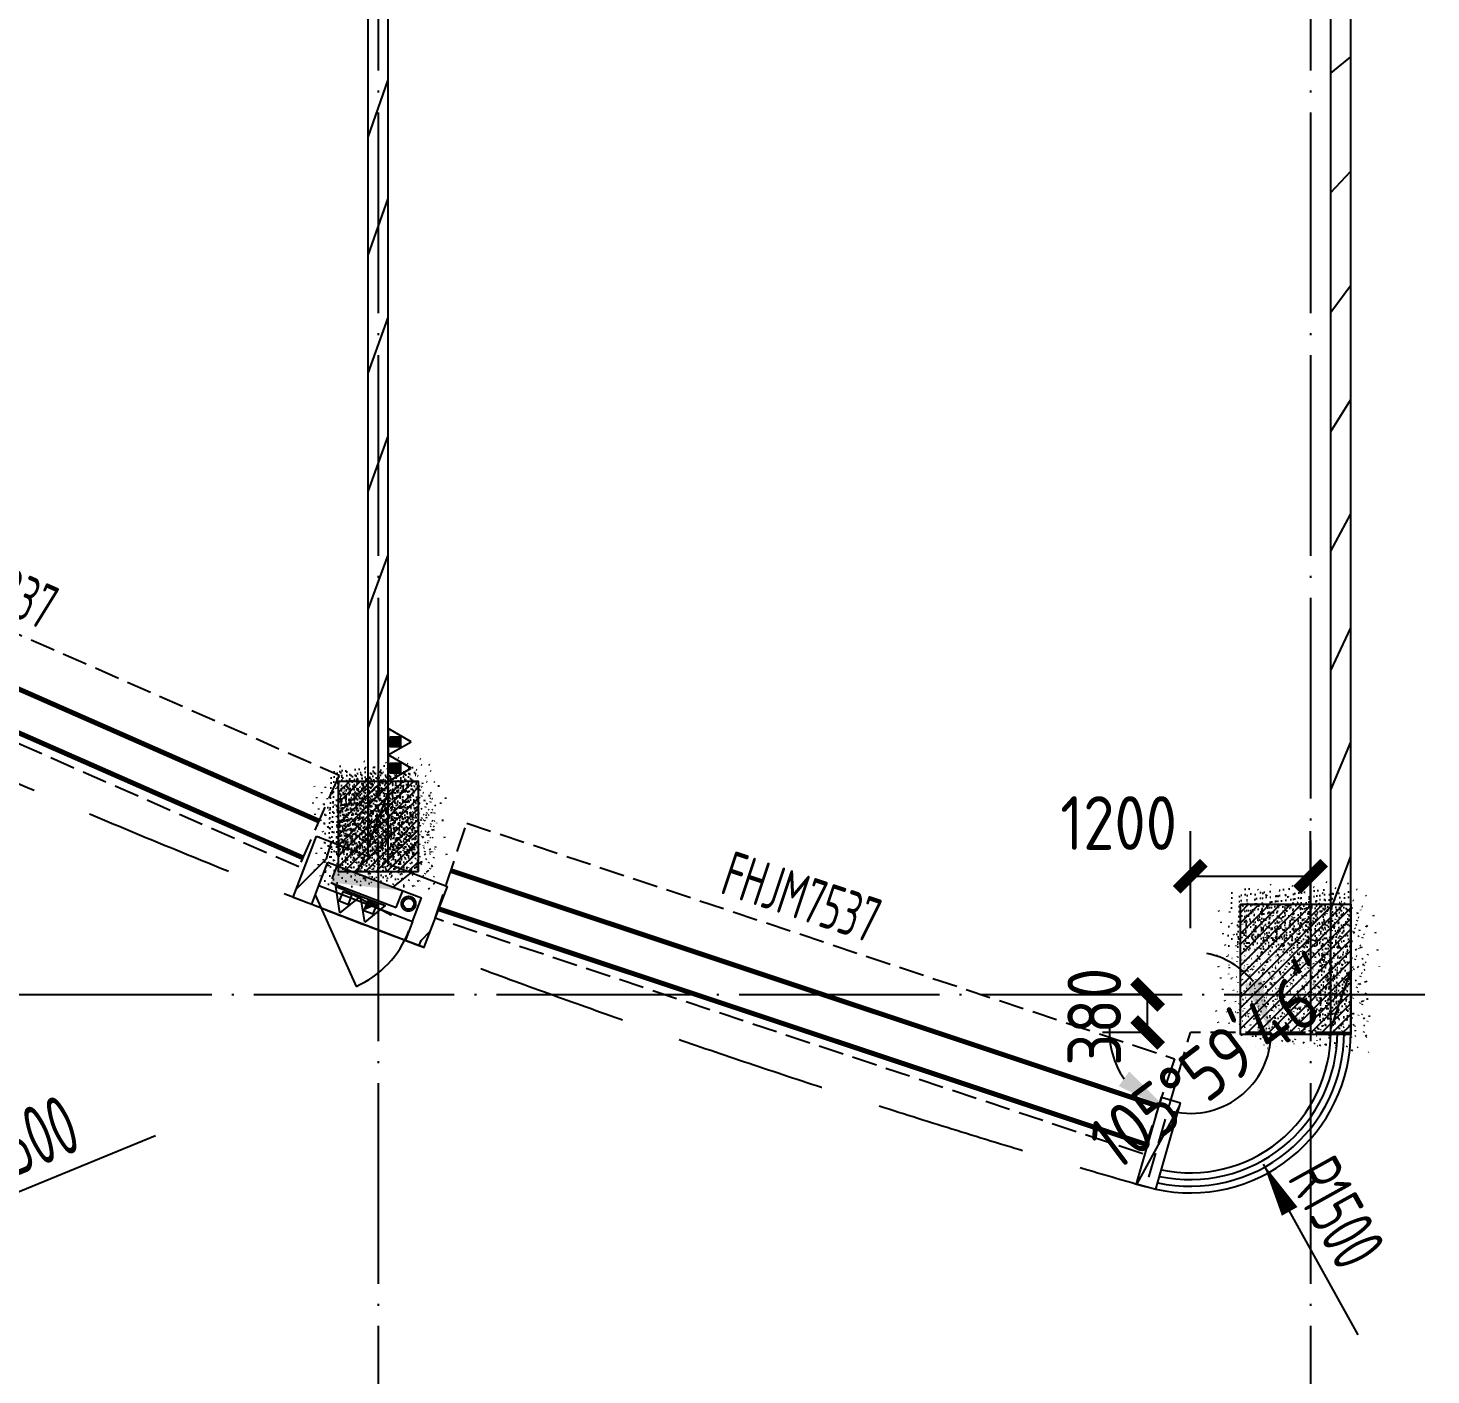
# Model space of a CAD drawing. Header units: inches. Extents: x 0 to 1813292486, y 0 to 3473589894.
# Drawn here: x 600469593 to 600483586, y 3473257223 to 3473270655 of the extents above; entities that cross this region are included whole.
import ezdxf
from ezdxf.enums import TextEntityAlignment as Align
from ezdxf.xclip import XClip

# ---------------------------------------------------------------- set-up
doc = ezdxf.new("R2010")
doc.units = ezdxf.units.IN
doc.header["$LTSCALE"] = 1000
doc.header["$MEASUREMENT"] = 0
doc.header["$XCLIPFRAME"] = 2
for name, pattern in [('AX-MALL-DIM-P02$0$DASH', [0.35, 0.25, -0.1]), ('AX-MALL-GIRD-200$0$DOTE', [2.4200000000000004, 2, -0.2, 0.02, -0.2]), ('AX-MALL-WALL-P02-QT$0$Ax-Dxs-Wall-P01-150$0$DASH', [0.35, 0.25, -0.1]), ('AX-MALL-WALL-P02-QT$0$DASH', [0.35, 0.25, -0.1])]:
    doc.linetypes.add(name, pattern=pattern)
for name, color, linetype in [('A-Anno-Note', 241, 'Continuous'), ('AX-MALL-DIM-P02$0$A-Anno-Dims', 3, 'Continuous'), ('AX-MALL-DIM-P02$0$A-Detl-Patt', 8, 'Continuous'), ('AX-MALL-DIM-P02$0$A-Detl-Thin', 131, 'Continuous'), ('AX-MALL-GIRD-200$0$A-Grid', 222, 'AX-MALL-GIRD-200$0$DOTE'), ('AX-MALL-P02-200$0$A-Anno-Note', 241, 'Continuous'), ('AX-MALL-WALL-P02$0$A-Anno-Note', 241, 'Continuous'), ('AX-MALL-WALL-P02-QT$0$A-Curt', 151, 'Continuous'), ('AX-MALL-WALL-P02-QT$0$A-Detl-Fine', 152, 'Continuous'), ('AX-MALL-WALL-P02-QT$0$A-Detl-Thin', 131, 'Continuous'), ('AX-MALL-WALL-P02-QT$0$A-Wall', 2, 'Continuous'), ('AX-MALL-WALL-P02-QT$0$A-Wall-Patt', 13, 'Continuous'), ('AX-MALL-WALL-P02-QT$0$A-Wind', 4, 'Continuous'), ('AX-MALL-WORD-P02$0$A-Wind-Iden', 11, 'Continuous'), ('AX-MALL-ZTKD-P02$0$A-Anno-Dims', 3, 'Continuous'), ('AX-MALL-ZTKD-P02$0$A-Anno-Note', 241, 'Continuous'), ('PX-MALL-P02-LG$0$P-Exsh', 31, 'Continuous'), ('PX-MALL-P02-LG$0$P-Hydt-Boxx', 221, 'Continuous'), ('PX-MALL-P02-LG$0$P-Hydt-Pipe', 221, 'Continuous'), ('PX-MALL-P02-LG$0$P-Pipe-Risr', 7, 'Continuous'), ('PX-MALL-P02-LG$0$P-Pipe-Risr-Arch', 6, 'Continuous'), ('PX-MALL-P02-LG$0$P-Pipe-Risr-W100', 6, 'Continuous'), ('PX-MALL-P02-LG$0$P-Pipe-Risr-W50', 6, 'Continuous'), ('SX-MALL-WALL-L-1F~2F$0$S-COLU', 30, 'Continuous'), ('SX-MALL-WALL-L-1F~2F$0$S-PATT-WALL', 83, 'Continuous'), ('SX-MALL-WALL-L-1F~2F$0$单形心', 4, 'Continuous')]:
    doc.layers.add(name, color=color, linetype=linetype)
doc.styles.add('AX-MALL-DIM-P02$0$_TCH_DIM', font='gbenor.shx')
doc.styles.add('AX-MALL-DIM-P02$0$_TCH_DIM_T3', font='gbenor.shx')
doc.styles.add('AX-MALL-WORD-P02$0$_TCH_WINDOW', font='gbenor.shx', dxfattribs={"bigfont": 'gbcbig.shx'})
doc.styles.add('AX-MALL-ZTKD-P02$0$_TCH_DIM', font='gbenor.shx')
doc.styles.add('PX-MALL-P02-LG$0$jzfz', font='gbenor.shx', dxfattribs={"bigfont": 'gbcbig.shx'})
doc.dimstyles.new('AX-MALL-DIM-P02$0$_TCH_ARCH&&180', dxfattribs={"dimtxt": 535.5, "dimasz": 270, "dimexe": 450, "dimexo": 450, "dimgap": 137.25, "dimtad": 1, "dimdec": 0, "dimzin": 0, "dimdsep": 46, "dimtxsty": 'AX-MALL-DIM-P02$0$_TCH_DIM_T3', "dimblk": 'AX-MALL-DIM-P02$0$_ArchTick', "dimcen": 0.09, "dimclrt": 7, "dimazin": 2, "dimtfac": 1, "dimtdec": 0, "dimtix": 1, "dimtmove": 2, "dimatfit": 3, "dimfxl": 500, "dimtolj": 1, "dimtzin": 0, "dimarcsym": 0})
doc.dimstyles.new('AX-MALL-DIM-P02$0$_TCH_ARROW&&180', dxfattribs={"dimtxt": 535.5, "dimasz": 540, "dimexe": 450, "dimexo": 450, "dimgap": 137.25, "dimtad": 1, "dimdec": 0, "dimzin": 0, "dimdsep": 46, "dimtxsty": 'AX-MALL-DIM-P02$0$_TCH_DIM_T3', "dimcen": 0.09, "dimclrt": 7, "dimaunit": 1, "dimadec": 3, "dimazin": 2, "dimtfac": 1, "dimtdec": 0, "dimtix": 1, "dimtmove": 2, "dimatfit": 3, "dimfxl": 500, "dimtolj": 1, "dimtzin": 0, "dimarcsym": 0})
pattern_1 = [(45, (0, 359.0227), (-353.55353201463, 353.55353201463), [])]

# ---------------------------------------------------------------- blocks, each defined once
blk = doc.blocks.new('AX-MALL-WORD-P02')
at = {"layer": 'AX-MALL-WORD-P02$0$A-Wind-Iden', "style": 'AX-MALL-WORD-P02$0$_TCH_WINDOW', "width": 0.7}
for s, rotation, p in [('FHJM6837', 315.8375317241888, (600297132.6441212, 3473160719.387218)), ('FHJM7537', 321.1489363959066, (600303682.966393, 3473154797.015051))]:
    blk.add_text(s, height=446.25, rotation=rotation, dxfattribs=at).set_placement(p)
blk = doc.blocks.new('AX-MALL-GIRD-200')
at = {"layer": 'AX-MALL-GIRD-200$0$A-Grid'}
for p, q in [((600315044.6223986, 3473195022.09782), (600276315.0834494, 3473091058.370738)), ((600323759.5421638, 3473191775.534485), (600285030.0032144, 3473087811.807404)), ((600235486.9336561, 3473179121.574219), (600593382.9377552, 3473045794.810937))]:
    blk.add_line(p, q, dxfattribs=at)
blk = doc.blocks.new('*U116')
at = {"layer": 'AX-MALL-WALL-P02-QT$0$A-Detl-Fine', "color": 152, "linetype": 'AX-MALL-WALL-P02-QT$0$Ax-Dxs-Wall-P01-150$0$DASH'}
blk.add_lwpolyline([(-999.9999999824013, 12724.09654553698), (-999.9999999744093, 5869.390829075978), (2.186538949899841e-08, 5869.390829072253), (1.387343218084425e-08, 12724.0965455407)], close=True, dxfattribs=at)
at = {"layer": 'AX-MALL-WALL-P02-QT$0$A-Detl-Thin', "linetype": 'AX-MALL-WALL-P02-QT$0$Ax-Dxs-Wall-P01-150$0$DASH', "const_width": 49.99999999999998}
for points in [[(-899.9999999781346, 5869.390829072253), (-899.9999999861266, 12724.09654553325)], [(-499.9999999744093, 5869.390829075978), (-499.9999999824013, 12724.09654553698)]]:
    blk.add_lwpolyline(points, dxfattribs=at)
blk = doc.blocks.new('*U117')
at = {"layer": 'AX-MALL-WALL-P02-QT$0$A-Detl-Fine', "color": 152, "linetype": 'AX-MALL-WALL-P02-QT$0$Ax-Dxs-Wall-P01-150$0$DASH'}
blk.add_lwpolyline([(-999.9999999828556, 12602.12693614856), (-999.9999999770381, 5163.733869574633), (1.923660875036148e-08, 5163.733869570908), (1.341913957730867e-08, 12602.12693615229)], close=True, dxfattribs=at)
at = {"layer": 'AX-MALL-WALL-P02-QT$0$A-Detl-Thin', "linetype": 'AX-MALL-WALL-P02-QT$0$Ax-Dxs-Wall-P01-150$0$DASH', "const_width": 49.99999999999998}
for points in [[(-899.9999999807634, 5163.733869570908), (-899.9999999865809, 12602.12693614484)], [(-499.9999999770381, 5163.733869574633), (-499.9999999828556, 12602.12693614856)]]:
    blk.add_lwpolyline(points, dxfattribs=at)
blk = doc.blocks.new('SX-MALL-WALL-L-1F~2F$0$BANWANG_XINGXIN')
at = {"color": 0}
for points in [[(0.7071067811865476, 0.7071067811865475), (-0.7071067811865477, -0.7071067811865475)], [(-0.7071067811865475, 0.7071067811865476), (0.7071067811865474, -0.7071067811865477)]]:
    blk.add_lwpolyline(points, dxfattribs=at)
blk = doc.blocks.new('SX-MALL-WALL-L-1F~2F')
at = {"layer": 'SX-MALL-WALL-L-1F~2F$0$S-PATT-WALL'}
h = blk.add_hatch(dxfattribs=at)
h.set_pattern_fill('钢筋混凝土', color=256, scale=15, pattern_type=2)
h.set_pattern_definition([(24.56816131876918, (600332848.5159376, 3473133887.589986), (-31.18316060756021, 68.21004687377882), []), (29.56816131876925, (600332848.5159376, 3473133887.589986), (97.53445422577846, -46.37920049590846), [11.24999999999976, -123.7499999999981]), (334.5681613187692, (600332848.5159376, 3473133887.589986), (19.8843977583576, 112.9961142864107), [8.999999999999757, -98.99999999999805]), (80.01956131876923, (600332856.6438087, 3473133883.725054), (117.4189029535321, 66.61682170576017), [9.5610285, -105.1713168]), (25.75236131876918, (600332858.9887226, 3473133915.702631), (141.3476152674957, -79.15081590010527), [16.87499999999999, -185.6249999999999]), (76.20376131876925, (600332870.7676862, 3473133909.106722), (182.3878362713222, 87.98253900728308), [14.3415432, -157.75695]), (330.7523613187692, (600332858.9887226, 3473133915.702631), (182.3877676118969, 87.98268144025063), [13.5, -148.4999999999999]), (0.5681613187692685, (600332870.4268485, 3473133903.438077), (62.82047321120105, -87.84980446922418), [11.25, -123.75]), (305.5681613187692, (600332870.4268485, 3473133903.438077), (72.17288940056437, 89.18848105901375), [8.999999999999998, -98.99999999999999]), (51.01956131876926, (600332875.6618834, 3473133896.117257), (134.9933625470349, 1.33857134020591), [9.5610285, -105.1713168]), (17.06816131876921, (600332848.5159376, 3473133887.589986), (19.14085714793764, 46.1558949392409), [0.7499999999999999, -97.79999999999998, 0.7499999999999999, -100.5, 0.7499999999999999, -99.37499999999999]), (347.0681613187692, (600332848.5159376, 3473133887.589986), (57.63084699394109, 41.66442757030211), [0.7499999999999999, -57.29999999999999, 0.7499999999999999, -95.54999999999998, 0.7499999999999999, -37.87499999999999]), (307.0681613187692, (600332817.170339, 3473133899.267141), (73.85474001336533, -31.12342331039777), [0.7499999999999849, -37.49999999999903, 0.7499999999999849, -116.9999999999981, 0.7499999999999849, -155.2499999999961]), (297.0681613187692, (600332803.1140169, 3473133904.503534), (87.2164167648191, -16.46683781742514), [0.7499999999999999, -48.74999999999999, 0.7499999999999999, -77.69999999999997, 0.7499999999999999, -110.25])])
h.paths.add_polyline_path([(600300949.8187897, 3473156040.852265), (600301264.002338, 3473156884.231597), (600300514.3318204, 3473157163.505862), (600300200.148272, 3473156320.12653)])
h = blk.add_hatch(dxfattribs=at)
h.set_pattern_fill('钢筋混凝土', color=256, scale=15, pattern_type=2)
h.set_pattern_definition([(24.56816131876918, (600332912.8249861, 3473133916.989752), (-31.18316060756021, 68.21004687377882), []), (29.56816131876925, (600332912.8249861, 3473133916.989752), (97.53445422577846, -46.37920049590846), [11.25, -123.75]), (334.5681613187692, (600332912.8249861, 3473133916.989752), (19.88439775835759, 112.9961142864107), [9, -99]), (80.01956131876923, (600332920.9528573, 3473133913.12482), (117.4189029535321, 66.61682170576017), [9.5610285, -105.1713168]), (25.75236131876919, (600332923.2977711, 3473133945.102396), (141.3476152674957, -79.15081590010527), [16.87499999999951, -185.624999999996]), (76.20376131876925, (600332935.0767348, 3473133938.506488), (182.3878362713222, 87.98253900728311), [14.3415432, -157.75695]), (330.7523613187692, (600332923.2977711, 3473133945.102396), (182.387767611897, 87.98268144025062), [13.49999999999975, -148.499999999996]), (0.5681613187692669, (600332934.7358971, 3473133932.837843), (62.82047321120105, -87.84980446922418), [11.25, -123.75]), (305.5681613187692, (600332934.7358971, 3473133932.837843), (72.17288940056439, 89.18848105901375), [9, -99]), (51.01956131876926, (600332939.9709318, 3473133925.517023), (134.9933625470349, 1.33857134020591), [9.5610285, -105.1713168]), (17.06816131876921, (600332912.8249861, 3473133916.989752), (19.14085714793764, 46.15589493924091), [0.75, -97.8, 0.75, -100.5, 0.75, -99.375]), (347.0681613187692, (600332912.8249861, 3473133916.989752), (57.63084699394109, 41.66442757030211), [0.75, -57.3, 0.75, -95.55, 0.75, -37.875]), (307.0681613187692, (600332881.4793876, 3473133928.666907), (73.85474001336534, -31.12342331039777), [0.75, -37.5, 0.75, -117, 0.75, -155.25]), (297.0681613187692, (600332867.4230654, 3473133933.9033), (87.2164167648191, -16.46683781742514), [0.75, -48.75, 0.75, -77.69999999999999, 0.75, -110.25])])
h.paths.add_polyline_path([(600300967.273431, 3473156087.706671), (600301246.5476962, 3473156837.377189), (600300496.8771787, 3473157116.651453), (600300217.6029135, 3473156366.980936)])
h = blk.add_hatch(dxfattribs=at)
h.set_pattern_fill('钢筋混凝土', color=256, scale=15, pattern_type=2)
h.set_pattern_definition([(24.56816131876918, (600332754.8071223, 3473133922.499269), (-31.18316060756021, 68.21004687377882), []), (29.56816131876925, (600332754.8071223, 3473133922.499269), (97.53445422577846, -46.37920049590846), [11.24999999999975, -123.749999999998]), (334.5681613187692, (600332754.8071223, 3473133922.499269), (19.8843977583576, 112.9961142864107), [8.999999999999755, -98.99999999999804]), (80.01956131876923, (600332762.9349935, 3473133918.634337), (117.4189029535321, 66.61682170576017), [9.5610285, -105.1713168]), (25.75236131876918, (600332765.2799073, 3473133950.611914), (141.3476152674957, -79.15081590010527), [16.87499999999999, -185.6249999999999]), (76.20376131876925, (600332777.058871, 3473133944.016006), (182.3878362713222, 87.98253900728308), [14.3415432, -157.75695]), (330.7523613187692, (600332765.2799073, 3473133950.611914), (182.3877676118969, 87.98268144025063), [13.5, -148.4999999999999]), (0.5681613187692685, (600332776.7180333, 3473133938.34736), (62.82047321120105, -87.84980446922418), [11.25, -123.75]), (305.5681613187692, (600332776.7180333, 3473133938.34736), (72.17288940056437, 89.18848105901375), [8.999999999999998, -98.99999999999999]), (51.01956131876926, (600332781.9530681, 3473133931.02654), (134.9933625470349, 1.33857134020591), [9.5610285, -105.1713168]), (17.06816131876921, (600332754.8071223, 3473133922.499269), (19.14085714793764, 46.1558949392409), [0.7499999999999999, -97.79999999999998, 0.7499999999999999, -100.5, 0.7499999999999999, -99.37499999999999]), (347.0681613187692, (600332754.8071223, 3473133922.499269), (57.63084699394109, 41.66442757030211), [0.7499999999999999, -57.29999999999999, 0.7499999999999999, -95.54999999999998, 0.7499999999999999, -37.87499999999999]), (307.0681613187692, (600332723.4615238, 3473133934.176425), (73.85474001336533, -31.12342331039777), [0.7499999999999848, -37.49999999999903, 0.7499999999999848, -116.9999999999981, 0.7499999999999848, -155.2499999999961]), (297.0681613187692, (600332709.4052017, 3473133939.412817), (87.2164167648191, -16.46683781742514), [0.7499999999999999, -48.74999999999999, 0.7499999999999999, -77.69999999999997, 0.7499999999999999, -110.25])])
h.paths.add_polyline_path([(600308520.8519341, 3473152874.718552), (600309551.6488948, 3473152490.71644), (600309097.8282131, 3473151272.501844), (600308067.0312526, 3473151656.503957)])
at = {"layer": 'SX-MALL-WALL-L-1F~2F$0$S-COLU'}
for points in [[(600300949.8187898, 3473156040.852265), (600301264.002338, 3473156884.231596), (600300514.3318205, 3473157163.505861), (600300200.1482724, 3473156320.12653)], [(600308520.8519341, 3473152874.718552), (600309551.6488948, 3473152490.71644), (600309097.8282131, 3473151272.501844), (600308067.0312526, 3473151656.503957)]]:
    blk.add_lwpolyline(points, close=True, dxfattribs=at)
at = {"layer": 'SX-MALL-WALL-L-1F~2F$0$单形心', "xscale": 50, "yscale": 50, "zscale": 50}
for p in [(600300732.0753052, 3473156602.179063), (600308809.3400735, 3473152073.610198)]:
    blk.add_blockref('SX-MALL-WALL-L-1F~2F$0$BANWANG_XINGXIN', p, dxfattribs=at)
blk = doc.blocks.new('SX-MALL-WALL-L-2F~3F')
ref = blk.add_blockref('SX-MALL-WALL-L-1F~2F', (0, 0))
XClip(ref).set_block_clipping_path([(600349769.7341375, 3473074679.418533), (600357001.7302529, 3473071985.287766), (600356499.8725733, 3473070638.124951), (600359302.5086629, 3473069594.060767), (600362345.1765132, 3473077761.653201), (600381551.4312518, 3473070606.759726), (600391553.7259278, 3473066880.611454), (600387749.827644, 3473056669.608357), (600391632.1759799, 3473055223.319679), (600395635.5522461, 3473065969.791956), (600406982.2408491, 3473061742.817497), (600403058.8006672, 3473051210.921831), (600412723.2437257, 3473047610.6332), (600445093.3740637, 3473134503.466942), (600393055.2444371, 3473153889.197227), (600387463.4997383, 3473138878.984498), (600380158.3525343, 3473141600.366193), (600382830.751978, 3473148774.027779), (600388210.8522022, 3473146769.782572), (600390696.2253517, 3473153441.399696), (600277474.697425, 3473195619.741203), (600273446.9822528, 3473184807.934726), (600257129.111771, 3473190886.82031), (600241575.9633431, 3473149136.690594), (600258197.8999482, 3473142944.531458), (600255239.7303221, 3473135003.762026), (600263182.3271956, 3473132044.911624), (600260741.6763649, 3473125493.34496), (600269350.4970673, 3473122286.306632), (600271511.1407766, 3473128086.235537), (600286270.1853781, 3473122588.058336), (600284109.5416689, 3473116788.129431), (600282580.7823727, 3473112684.400902), (600291840.7574171, 3473109234.788475), (600290827.7957876, 3473106515.642598), (600293360.405141, 3473105572.171298), (600294731.2544166, 3473109252.0137), (600323175.4764534, 3473098655.706329), (600321336.3302773, 3473093718.790065), (600344750.773286, 3473084996.222976), (600341987.4689643, 3473077578.540671), (600344583.6790427, 3473076611.376234), (600346015.5062013, 3473080454.904757), (600351201.5612961, 3473078522.947055)])
blk = doc.blocks.new('SX-MALL-WALL-2F~3F')
blk.add_blockref('SX-MALL-WALL-L-2F~3F', (0, 0))
blk = doc.blocks.new('AX-MALL-WALL-P02-QT$0$$DorLib2D$00000114')
at = {"color": 0}
blk.add_line((0.4999999999999964, 3.552713678800501e-15), (-0.2071067811864751, 0.7071067811864857), dxfattribs=at)
blk.add_arc((0.5000000000013856, -1.154631945610163e-12), 1.000000000001696, 135, 180, dxfattribs=at)
blk = doc.blocks.new('AX-MALL-WALL-P02-QT')
at = {"layer": 'AX-MALL-WALL-P02-QT$0$A-Wall-Patt'}
h = blk.add_hatch(dxfattribs=at)
h.set_pattern_fill('普通砖', color=256, scale=200, style=0)
h.set_pattern_definition(pattern_1)
h.paths.add_polyline_path([(600300581.3158273, 3473156231.651706), (600300696.1524523, 3473156219.292715), (600305355.6291178, 3473168726.969636), (600305285.1931585, 3473168824.351462), (600305168.2114885, 3473168796.788202), (600300535.4864513, 3473156360.922077)])
h = blk.add_hatch(dxfattribs=at)
h.set_pattern_fill('普通砖', color=256, scale=200, style=0)
h.set_pattern_definition(pattern_1)
h.paths.add_polyline_path([(600309104.7293959, 3473151291.027055), (600312972.75857, 3473161674.180076), (600312847.8126339, 3473161720.726103), (600312750.4316576, 3473161650.289828), (600308917.3117666, 3473151360.845621)])
h = blk.add_hatch(dxfattribs=at)
h.set_pattern_fill('普通砖', color=256, scale=200, style=0)
h.set_pattern_definition(pattern_1)
h.paths.add_polyline_path([(600299689.6331273, 3473156240.060328), (600299971.9166703, 3473156257.83675), (600300137.2336209, 3473156445.374228), (600300119.4571986, 3473156727.657771)])
h = blk.add_hatch(dxfattribs=at)
h.set_pattern_fill('普通砖', color=256, scale=200, style=0)
h.set_pattern_definition(pattern_1)
h.paths.add_polyline_path([(600300119.4571986, 3473156727.657771), (600300137.2336209, 3473156445.374228), (600300512.3085781, 3473156114.740327), (600300581.3158273, 3473156231.651706), (600300535.4864513, 3473156360.922077)])
h = blk.add_hatch(dxfattribs=at)
h.set_pattern_fill('普通砖', color=256, scale=200, style=0)
h.set_pattern_definition(pattern_1)
h.paths.add_polyline_path([(600299689.6331273, 3473156240.060328), (600299839.6631107, 3473156107.806767), (600299971.9166703, 3473156257.83675)])
h = blk.add_hatch(dxfattribs=at)
h.set_pattern_fill('普通砖', color=256, scale=200, style=0)
h.set_pattern_definition(pattern_1)
h.paths.add_polyline_path([(600300581.3158273, 3473156231.651707), (600300512.3085781, 3473156114.740327), (600300887.383535, 3473155784.106426), (600301169.6670779, 3473155801.882848), (600300696.1524523, 3473156219.292715)])
h = blk.add_hatch(dxfattribs=at)
h.set_pattern_fill('普通砖', color=256, scale=200, style=0)
h.set_pattern_definition(pattern_1)
h.paths.add_polyline_path([(600300722.0665846, 3473155596.568947), (600300739.843007, 3473155314.285404), (600301169.6670779, 3473155801.882848), (600300887.383535, 3473155784.106426)])
h = blk.add_hatch(dxfattribs=at)
h.set_pattern_fill('普通砖', color=256, scale=200, style=0)
h.set_pattern_definition(pattern_1)
h.paths.add_polyline_path([(600300722.0665846, 3473155596.568947), (600300589.8130248, 3473155446.538964), (600300739.843007, 3473155314.285404)])
h = blk.add_hatch(dxfattribs=at)
h.set_pattern_fill('普通砖', color=256, scale=200, style=0)
h.set_pattern_definition(pattern_1)
h.paths.add_polyline_path([(600306737.6093094, 3473150505.343643), (600307270.1814041, 3473151226.97114), (600307109.260438, 3473151345.733266), (600306576.6883433, 3473150624.105769)])
at = {"layer": 'AX-MALL-WALL-P02-QT$0$A-Curt'}
for centre, radius, start, end in [((600307605.3883613, 3473151849.575586), 1466.666667031028, 237.4816725129061, 339.568161284585), ((600307605.3883613, 3473151849.575586), 1400.000000286108, 237.6681527605641, 339.5681612771039), ((600307605.3883612, 3473151849.575586), 1600.000000223052, 237.1554306878051, 339.5681612976769), ((600307605.3883615, 3473151849.575586), 1533.333333598475, 237.3114442212845, 339.5681612731636)]:
    blk.add_arc(centre, radius, start, end, dxfattribs=at)
at = {"layer": 'AX-MALL-WALL-P02-QT$0$A-Detl-Thin', "linetype": 'AX-MALL-WALL-P02-QT$0$DASH', "ltscale": 6}
blk.add_lwpolyline([(600283320.800686, 3473145798.420598, -0.02337120462416201), (600273970.5862157, 3473159371.156255, -0.2320329989017521), (600273507.3999313, 3473164015.90736), (600274267.8277531, 3473166057.163534, -0.1989123673998484), (600277030.7849146, 3473169027.14817), (600280369.5520287, 3473170553.511453, -0.3488519877308535), (600288219.0325919, 3473168611.733947, 0.06962548508530501), (600306657.460544, 3473150560.609778)], format="xyb", dxfattribs=at)
at = {"layer": 'AX-MALL-WALL-P02-QT$0$A-Wall'}
for p, q in [((600300535.4864513, 3473156360.922077), (600305168.2114885, 3473168796.788202)), ((600300696.1524523, 3473156219.292715), (600305355.6291178, 3473168726.969636)), ((600308917.3117666, 3473151360.845621), (600312750.4316576, 3473161650.289828)), ((600309104.7293959, 3473151291.027055), (600312972.75857, 3473161674.180076)), ((600299689.6331273, 3473156240.060328), (600300119.4571986, 3473156727.657771)), ((600300119.4571986, 3473156727.657771), (600300535.4864513, 3473156360.922077)), ((600299971.9166703, 3473156257.83675), (600300137.2336209, 3473156445.374228)), ((600300137.2336209, 3473156445.374228), (600300512.3085781, 3473156114.740327)), ((600299689.6331273, 3473156240.060328), (600299839.6631107, 3473156107.806767)), ((600299839.6631107, 3473156107.806767), (600299971.9166709, 3473156257.836749)), ((600300512.3085781, 3473156114.740327), (600300887.383535, 3473155784.106426)), ((600300696.1524523, 3473156219.292715), (600301169.6670779, 3473155801.882848)), ((600300722.0665846, 3473155596.568947), (600300887.383535, 3473155784.106426)), ((600300739.843007, 3473155314.285404), (600301169.6670779, 3473155801.882848)), ((600300722.0665846, 3473155596.568947), (600300589.8130248, 3473155446.538964)), ((600300589.8130248, 3473155446.538964), (600300739.843007, 3473155314.285404)), ((600306576.6883433, 3473150624.105769), (600307109.260438, 3473151345.733266)), ((600307109.260438, 3473151345.733266), (600307270.1814041, 3473151226.97114)), ((600308917.3117666, 3473151360.845621), (600309104.7293959, 3473151291.027055)), ((600306737.6093094, 3473150505.343643), (600307270.1814041, 3473151226.97114)), ((600306576.6883433, 3473150624.105769), (600306737.6093094, 3473150505.343643))]:
    blk.add_line(p, q, dxfattribs=at)
at = {"layer": 'AX-MALL-WALL-P02-QT$0$A-Wind'}
for p, q in [((600299971.916671, 3473156257.836749), (600300722.0665853, 3473155596.568947)), ((600299839.6631105, 3473156107.806767), (600300589.8130248, 3473155446.538964))]:
    blk.add_line(p, q, dxfattribs=at)
at = {"layer": 'AX-MALL-WALL-P02-QT$0$A-Detl-Thin'}
blk.add_blockref('SX-MALL-WALL-2F~3F', (0, 0), dxfattribs=at)
at = {"layer": 'AX-MALL-WALL-P02-QT$0$A-Detl-Thin', "color": 5, "xscale": -1}
for name, p, rotation in [('*U116', (600291416.5686806, 3473166084.38743), 225.8375317418369), ('*U117', (600297550.2820226, 3473159565.161819), 231.1489363216213)]:
    blk.add_blockref(name, p, dxfattribs=dict(at, rotation=rotation))
at = {"layer": 'AX-MALL-WALL-P02-QT$0$A-Wind'}
blk.add_blockref('AX-MALL-GIRD-200', (0, 0), dxfattribs=at)
at = {"layer": 'AX-MALL-WALL-P02-QT$0$A-Wind', "xscale": -1000, "yscale": -1000, "zscale": 200, "rotation": 318.603365585006}
blk.add_blockref('AX-MALL-WALL-P02-QT$0$$DorLib2D$00000114', (600300280.8648479, 3473155852.187857), dxfattribs=at)
blk = doc.blocks.new('AX-MALL-WALL-P02')
at = {"layer": 'AX-MALL-WALL-P02$0$A-Anno-Note'}
blk.add_blockref('AX-MALL-WORD-P02', (0, 0), dxfattribs=at)
blk.add_blockref('AX-MALL-WALL-P02-QT', (0, 0), dxfattribs=at)
blk = doc.blocks.new('PX-MALL-P02-LG$0$XHS1')
at = {"layer": 'PX-MALL-P02-LG$0$P-Hydt-Boxx', "ltscale": 0.7}
for p, q in [((350.0030006170273, 240), (-332.898939371109, 327.2950124740601)), ((350.0030006170273, 240), (-349.9969996213913, 240)), ((-349.9969997406006, 239.9999995231628), (-349.9969996213913, 60)), ((350.0030003786087, 200), (350.003000497818, 60)), ((350.0030006170273, 60), (-349.996999502182, 60))]:
    blk.add_line(p, q, dxfattribs=at)
blk.add_solid([(350.0030006170273, 240), (350.0030002593994, 60.00000047683716), (-349.9969996213913, 60)], dxfattribs=at)
blk = doc.blocks.new('PX-MALL-P02-LG$0$MHQ')
at = {"layer": 'PX-MALL-P02-LG$0$P-Exsh', "ltscale": 0.7}
h = blk.add_hatch(dxfattribs=at)
h.set_pattern_fill('ANSI31', color=256, scale=25, style=0)
h.set_pattern_definition([(45, (-160019.2306599375, -42228.3236173685), (-28.0633003783411, 28.0633003783411), [])])
h.paths.add_polyline_path([(-75.0000000015425, 185.1731819980414), (75, 185.1731819980414), (75, 35.17318199802685), (-75.0000000015425, 35.17318199802685)])
for points in [[(0, 346.4101615137042), (-200, -1.455191522836685e-11), (200, -1.455191522836685e-11)], [(0, 346.4101615137042), (-200, -1.455191522836685e-11), (200, -1.455191522836685e-11)], [(0, 346.4101615137042), (-200, -1.455191522836685e-11), (200, -1.455191522836685e-11)], [(-75.0000000015425, 185.1731819980414), (75, 185.1731819980414), (75, 35.17318199802685), (-75.0000000015425, 35.17318199802685)]]:
    blk.add_lwpolyline(points, close=True, dxfattribs=at)
blk = doc.blocks.new('PX-MALL-P02-LG$0$20200929200250')
at = {"layer": 'PX-MALL-P02-LG$0$P-Exsh', "ltscale": 0.7, "xscale": 0.6600000001490116, "yscale": 0.6600000001490116, "zscale": 0.6600000001490116}
for p in [(-132.0000001192093, 40), (131.9999997615814, 40)]:
    blk.add_blockref('PX-MALL-P02-LG$0$MHQ', p, dxfattribs=at)
blk = doc.blocks.new('PX-MALL-P02-LG$0$20211220143732')
at = {"layer": 'PX-MALL-P02-LG$0$P-Exsh'}
blk.add_blockref('PX-MALL-P02-LG$0$20200929200250', (-374.9999999407155, 219.6219584928522), dxfattribs=at)
at = {"layer": 'PX-MALL-P02-LG$0$P-Hydt-Boxx', "ltscale": 0.7, "xscale": -1}
blk.add_blockref('PX-MALL-P02-LG$0$XHS1', (-349.9969999989844, 0), dxfattribs=at)
blk = doc.blocks.new('PX-MALL-P02-LG$0$P-Risr')
at = {"layer": 'PX-MALL-P02-LG$0$P-Pipe-Risr-W50'}
h = blk.add_hatch(color=0, dxfattribs=at)
edge = h.paths.add_edge_path()
edge.add_ellipse((0, 0), major_axis=(47.05795628796547, 47.05795628796547), ratio=0.9999999999999695, start_angle=225.0000000000009, end_angle=405.0000000000009, ccw=False)
edge.add_ellipse((0, 0), major_axis=(47.05795628796764, 47.05795628796764), ratio=0.9999999999998785, start_angle=133.9675974886221, end_angle=225.0000000000035, ccw=False)
edge.add_line((-66.53919663240958, 1.199087783927098), (-54.4367953546693, 1.199087783927098))
edge.add_ellipse((0, 0), major_axis=(-38.50196423560672, 38.50196423560672), ratio=0.9999999999999859, start_angle=43.73814098242129, end_angle=134.9999999999996)
edge.add_ellipse((0, 0), major_axis=(38.50196423561096, 38.50196423561096), ratio=0.9999999999998216, start_angle=225.0000000000051, end_angle=405.0000000000051)
edge.add_ellipse((0, 0), major_axis=(38.50196423560679, 38.50196423560679), ratio=0.9999999999999831, start_angle=45.00000000000048, end_angle=133.7381409824204)
edge.add_line((-54.43679535467527, 1.199087783927098), (-66.53919663241555, 1.199087783927098))
edge.add_ellipse((0, 0), major_axis=(-47.05795628796762, 47.05795628796762), ratio=0.9999999999998742, start_angle=-45.00000000000358, end_angle=43.967597488629224, ccw=False)
at = {"layer": 'PX-MALL-P02-LG$0$P-Pipe-Risr-Arch', "ltscale": 0.7}
blk.add_circle((0, 0), 59.29000000000001, dxfattribs=at)
at = {"layer": 'PX-MALL-P02-LG$0$P-Pipe-Risr-W100', "color": 0, "const_width": 15}
blk.add_lwpolyline([(-75, 0, 1), (75, 0, 1)], format="xyb", close=True, dxfattribs=at)
at = {"layer": 'PX-MALL-P02-LG$0$P-Pipe-Risr-W50'}
blk.add_circle((0, 0), 54.45000000000001, dxfattribs=at)
at = {"layer": 'PX-MALL-P02-LG$0$P-Pipe-Risr', "style": 'PX-MALL-P02-LG$0$jzfz', "width": 0.6, "flags": 1}
for tag, p in [('SYS-MARK', (0.3310501334344735, -45.65933377496549)), ('RANGE', (0.3337570973526454, -45.67887874227017))]:
    blk.add_attdef(tag, text='', height=0.015625, dxfattribs=at).set_placement(p, align=Align.MIDDLE)
blk = doc.blocks.new('PX-MALL-P02-LG')
at = {"layer": 'PX-MALL-P02-LG$0$P-Exsh', "rotation": 249.5681612564811}
blk.add_blockref('PX-MALL-P02-LG$0$20200929200250', (600301037.5528758, 3473157250.31443), dxfattribs=at)
at = {"layer": 'PX-MALL-P02-LG$0$P-Exsh', "xscale": -1, "rotation": 138.6033649932022}
blk.add_blockref('PX-MALL-P02-LG$0$20211220143732', (600300777.0296196, 3473155961.368982), dxfattribs=at)
at = {"layer": 'PX-MALL-P02-LG$0$P-Hydt-Pipe', "color": 221, "rotation": 48.60336560577554}
blk.add_blockref('PX-MALL-P02-LG$0$P-Risr', (600300746.2417631, 3473155775.218214), dxfattribs=at)
blk = doc.blocks.new('AX-MALL-ZTKD-P02')
at = {"layer": 'AX-MALL-ZTKD-P02$0$A-Anno-Dims'}
blk.add_lwpolyline([(600297571.5255171, 3473154487.680584), (600295172.7640051, 3473154410.588378), (600294772.9704198, 3473154397.739677)], dxfattribs=at)
at = {"layer": 'AX-MALL-ZTKD-P02$0$A-Anno-Note'}
blk.add_blockref('AX-MALL-GIRD-200', (0, 0), dxfattribs=at)
at = {"layer": 'AX-MALL-ZTKD-P02$0$A-Anno-Dims', "color": 7, "style": 'AX-MALL-ZTKD-P02$0$_TCH_DIM', "width": 0.7}
blk.add_text('R2500', height=595, rotation=1.840757492554391, dxfattribs=at).set_placement((600295583.4841858, 3473154576.366979))
blk = doc.blocks.new('AX-MALL-DIM-P02$0$_ArchTick')
at = {"color": 0, "linetype": 'ByBlock', "const_width": 0.4}
blk.add_lwpolyline([(-0.5, -0.5), (0.5, 0.5)], dxfattribs=at)
blk = doc.blocks.new('*D1159')
at = {"layer": 'AX-MALL-DIM-P02$0$A-Anno-Dims', "color": 0, "lineweight": -2, "transparency": 16777216}
for p, q in [((600314363.8085265, 3473154379.663138), (600313525.6367583, 3473154691.906716)), ((600311648.0466259, 3473148362.737918), (600313947.3264244, 3473154534.814942)), ((600312064.5287279, 3473148207.586114), (600311226.3569598, 3473148519.829692))]:
    blk.add_line(p, q, dxfattribs=at)
at = {"layer": 'AX-MALL-DIM-P02$0$A-Anno-Dims', "color": 0, "lineweight": -2, "transparency": 16777216, "xscale": 270, "yscale": 270, "zscale": 270}
for p, rotation in [((600313947.3264244, 3473154534.814942), 69.56816131242394), ((600311648.0466259, 3473148362.737918), 249.5681613124239)]:
    blk.add_blockref('AX-MALL-DIM-P02$0$_ArchTick', p, dxfattribs=dict(at, rotation=rotation))
at = {"layer": 'AX-MALL-DIM-P02$0$A-Anno-Dims', "color": 7, "transparency": 16777216, "insert": (600312418.1658254, 3473151590.159027), "char_height": 535.5, "attachment_point": 5, "rotation": 69.56816131242394, "style": 'AX-MALL-DIM-P02$0$_TCH_DIM_T3'}
blk.add_mtext('\\A1;6586', dxfattribs=at)
blk = doc.blocks.new('*D1196')
at = {"layer": 'AX-MALL-DIM-P02$0$A-Anno-Dims', "color": 0, "lineweight": -2, "transparency": 16777216}
for p, q in [((600307316.4346415, 3473152362.977404), (600306916.729358, 3473152511.879351)), ((600307205.6830769, 3473151998.477531), (600307338.419024, 3473152354.787577)), ((600307183.6986942, 3473152006.667359), (600306783.9934108, 3473152155.569305))]:
    blk.add_line(p, q, dxfattribs=at)
at = {"layer": 'AX-MALL-DIM-P02$0$A-Anno-Dims', "color": 0, "lineweight": -2, "transparency": 16777216, "xscale": 270, "yscale": 270, "zscale": 270}
for p, rotation in [((600307338.419024, 3473152354.787577), 69.5681613173668), ((600307205.6830769, 3473151998.477531), 249.5681613173668)]:
    blk.add_blockref('AX-MALL-DIM-P02$0$_ArchTick', p, dxfattribs=dict(at, rotation=rotation))
at = {"layer": 'AX-MALL-DIM-P02$0$A-Anno-Dims', "color": 7, "transparency": 16777216, "insert": (600306762.9553418, 3473152331.125689), "char_height": 535.5, "attachment_point": 5, "rotation": 69.5681613173668, "style": 'AX-MALL-DIM-P02$0$_TCH_DIM_T3'}
blk.add_mtext('\\A1;380', dxfattribs=at)
blk = doc.blocks.new('*D1197')
at = {"layer": 'AX-MALL-DIM-P02$0$A-Anno-Dims', "color": 0, "lineweight": -2, "transparency": 16777216}
for p, q in [((600307969.2595227, 3473152826.333978), (600308306.4489274, 3473153731.469133)), ((600308149.3571532, 3473153309.779467), (600309273.8629292, 3473152890.868069)), ((600309093.7652987, 3473152407.42258), (600309430.9547035, 3473153312.557735))]:
    blk.add_line(p, q, dxfattribs=at)
at = {"layer": 'AX-MALL-DIM-P02$0$A-Anno-Dims', "color": 0, "lineweight": -2, "transparency": 16777216, "xscale": 270, "yscale": 270, "zscale": 270}
for p, rotation in [((600308149.3571532, 3473153309.779467), 159.5681613136781), ((600309273.8629292, 3473152890.868069), 339.5681613136781)]:
    blk.add_blockref('AX-MALL-DIM-P02$0$_ArchTick', p, dxfattribs=dict(at, rotation=rotation))
at = {"layer": 'AX-MALL-DIM-P02$0$A-Anno-Dims', "color": 7, "transparency": 16777216, "insert": (600307664.9416937, 3473154056.887374), "char_height": 535.5, "attachment_point": 5, "rotation": 339.5681613136781, "style": 'AX-MALL-DIM-P02$0$_TCH_DIM_T3'}
blk.add_mtext('\\A1;1200', dxfattribs=at)
blk = doc.blocks.new('*D1198')
at = {"layer": 'AX-MALL-DIM-P02$0$A-Anno-Dims', "color": 0, "lineweight": -2, "transparency": 16777216}
for p, q in [((600307985.7271166, 3473151707.888238), (600307939.3170106, 3473151725.177364)), ((600307364.3766737, 3473151523.008227), (600307393.7856622, 3473151562.856981))]:
    blk.add_line(p, q, dxfattribs=at)
for start, end in [(18.69419118471007, 57.82022112465335), (155.3200491054172, 194.4460790453605), (233.5721089853039, 339.5681612447668)]:
    blk.add_arc((600307605.3883616, 3473151849.575584), 806.3471059799194, start, end, dxfattribs=at)
at = {"layer": 'AX-MALL-DIM-P02$0$A-Anno-Dims', "color": 0, "transparency": 16777216}
for points in [[(600308459.1844869, 3473152106.658813), (600308279.2051814, 3473152109.388199), (600308361.0066767, 3473151568.085589)], [(600306899.1410509, 3473151698.756366), (600306749.9302655, 3473151598.077959), (600307126.5708784, 3473151200.784807)]]:
    blk.add_solid(points, dxfattribs=at)
at = {"layer": 'AX-MALL-DIM-P02$0$A-Anno-Dims', "color": 7, "transparency": 16777216, "insert": (600307719.8480661, 3473151464.89588), "char_height": 535.5, "attachment_point": 5, "rotation": 16.5701351122411, "style": 'AX-MALL-DIM-P02$0$_TCH_DIM_T3'}
blk.add_mtext('\\A1;105°59\'46"', dxfattribs=at)
blk = doc.blocks.new('AX-MALL-DIM-P02')
at = {"layer": 'AX-MALL-DIM-P02$0$A-Anno-Dims'}
blk.add_lwpolyline([(600307911.4221776, 3473149832.661283, 178.2, 0, 0), (600307830.413226, 3473150366.550363, 0, 0, 0)], format="xyseb", dxfattribs=at)
blk.add_lwpolyline([(600308122.6623335, 3473148440.484118), (600307884.4191937, 3473150010.62431), (600307830.413226, 3473150366.550363)], dxfattribs=at)
at = {"layer": 'AX-MALL-DIM-P02$0$A-Detl-Patt', "linetype": 'AX-MALL-DIM-P02$0$DASH'}
for p, q in [((600306714.6724175, 3473150642.668337), (600307605.3883606, 3473151849.575585)), ((600309011.020581, 3473151325.936338), (600307605.3883607, 3473151849.575585))]:
    blk.add_line(p, q, dxfattribs=at)
at = {"layer": 'AX-MALL-DIM-P02$0$A-Detl-Thin'}
blk.add_blockref('AX-MALL-ZTKD-P02', (-2.384185791015625e-06, 9.5367431640625e-07), dxfattribs=at)
at = {"layer": 'AX-MALL-DIM-P02$0$A-Anno-Dims', "color": 7, "style": 'AX-MALL-DIM-P02$0$_TCH_DIM', "width": 0.7}
blk.add_text('R1500', height=535.5, rotation=278.627887215671, dxfattribs=at).set_placement((600308001.1782227, 3473150156.02342))
at = {"layer": 'AX-MALL-DIM-P02$0$A-Anno-Dims'}
dim = blk.add_aligned_dim(p1=(600312486.218394, 3473148050.49434), p2=(600314785.4981925, 3473154222.571364), distance=894.4428237532469, dimstyle='AX-MALL-DIM-P02$0$_TCH_ARCH&&180', dxfattribs=at)
dim.commit()
dim.dimension.update_dxf_attribs({"geometry": '*D1159', "text_midpoint": (600312418.1658254, 3473151590.159027)})
for base, p1, p2, angle, picture, middle in [((600309273.8629292, 3473152890.868069), (600307812.1677485, 3473152404.644311), (600308936.6735246, 3473151985.732913), 339.5681613136781, '*D1197', (600307664.9416937, 3473154056.887374)), ((600307338.419024, 3473152354.787577), (600307605.3883605, 3473151849.575585), (600307738.1243075, 3473152205.885631), 69.56816136753356, '*D1196', (600306762.9553418, 3473152331.125689))]:
    dim = blk.add_linear_dim(base=base, p1=p1, p2=p2, angle=angle, dimstyle='AX-MALL-DIM-P02$0$_TCH_ARCH&&180', dxfattribs=at)
    dim.commit()
    dim.dimension.update_dxf_attribs({"geometry": picture, "text_midpoint": middle, "dimtype": 129})
dim = blk.add_angular_dim_3p(base=(600307589.9666214, 3473151043.375966), center=(600307605.3883616, 3473151849.575585), p1=(600307097.16189, 3473151160.936053), p2=(600308407.4167824, 3473151550.796463), dimstyle='AX-MALL-DIM-P02$0$_TCH_ARROW&&180', override={"dimgap": 0}, dxfattribs=at)
dim.commit()
dim.dimension.update_dxf_attribs({"geometry": '*D1198', "text_midpoint": (600307719.8480661, 3473151464.89588), "dimtype": 133, "text_rotation": 16.5701351122411})
blk = doc.blocks.new('AX-MALL-P02-200')
at = {"layer": 'AX-MALL-P02-200$0$A-Anno-Note'}
blk.add_blockref('AX-MALL-WALL-P02', (0, 0), dxfattribs=at)
for name in ['AX-MALL-DIM-P02', 'PX-MALL-P02-LG']:
    blk.add_blockref(name, (0, 0), dxfattribs=at)

msp = doc.modelspace()

# ---------------------------------------------------------------- block references
at = {"layer": 'A-Anno-Note', "rotation": 20.43183869077545}
msp.add_blockref('AX-MALL-P02-200', (1250392458.527329, 9048125.682563305), dxfattribs=at)

doc.saveas('drawing.dxf')
